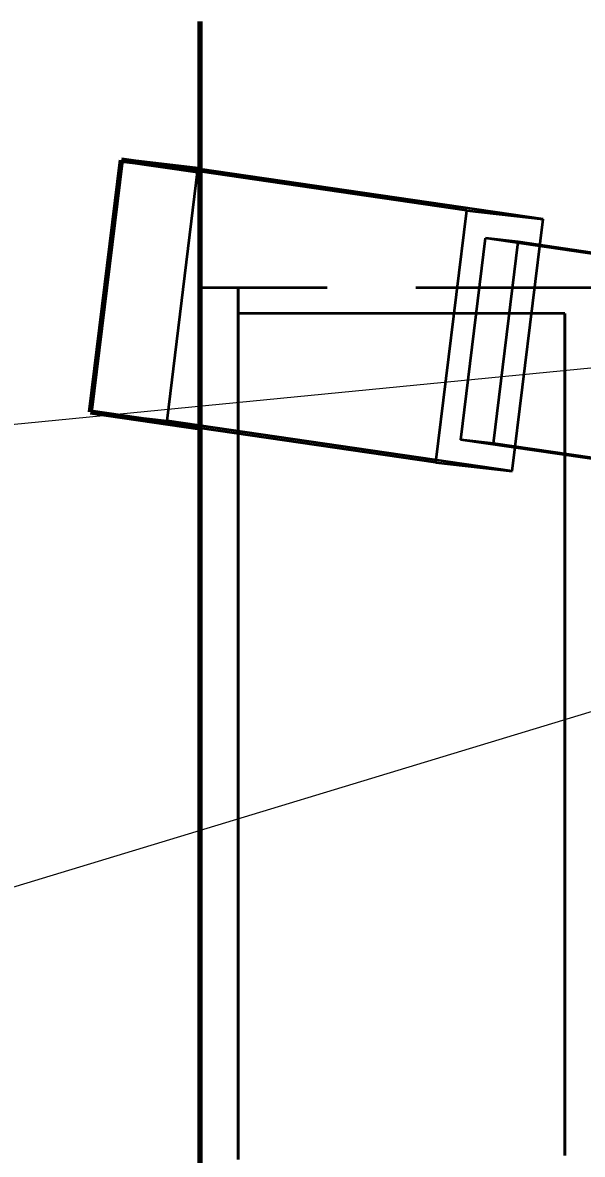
# Model space of a CAD drawing. Header units: millimetres. Extents: x 0 to 2382, y 0 to 420.
# Drawn here: x 132 to 136.41, y 239.77 to 248.69 of the extents above; entities that cross this region are included whole.
import ezdxf

# ---------------------------------------------------------------- set-up
doc = ezdxf.new("R2010")
doc.units = ezdxf.units.MM
doc.linetypes.add('IRAM-E-TRAZOS', pattern=[5, 4, -1])
for name, color, linetype, lineweight in [('01-VISIBLE', 7, 'CONTINUOUS', 70), ('02-OCULTA', 4, 'IRAM-E-TRAZOS', 35), ('04-COTA', 3, 'CONTINUOUS', 18), ('08-FINA', 5, 'CONTINUOUS', 18)]:
    doc.layers.add(name, color=color, linetype=linetype, lineweight=lineweight)
doc.styles.add('ISO3098', font='isocpeur.ttf')
doc.dimstyles.new('FLAMA-IRAM', dxfattribs={"dimtxt": 3.5, "dimasz": 3.5, "dimexe": 2, "dimexo": 1.5, "dimgap": 1, "dimtad": 1, "dimdec": 1, "dimtxsty": 'ISO3098', "dimblk": 'IRAM_FLECHA', "dimblk1": 'IRAM_FLECHA', "dimblk2": 'IRAM_FLECHA', "dimcen": 2.5, "dimclrd": 256, "dimclre": 256, "dimclrt": 256, "dimazin": 3, "dimtfac": 1, "dimtmove": 0, "dimatfit": 3, "dimlwd": 18, "dimlwe": 18})

# ---------------------------------------------------------------- blocks, each defined once
blk = doc.blocks.new('IRAM_FLECHA')
blk.add_solid([(0, 0), (-1, 0.125), (-1, -0.125)])

msp = doc.modelspace()

# ---------------------------------------------------------------- linework, layer by layer
at = {"layer": '01-VISIBLE'}
for p, q in [((132.5364, 245.6216), (132.7801, 247.6065)), ((133.4, 247.5163), (132.7801, 247.6065)), ((132.7801, 247.6065), (133.3823, 247.5371)), ((133.4, 247.5346), (133.3823, 247.5371)), ((133.4, 245.4959), (132.5364, 245.6216))]:
    msp.add_line(p, q, dxfattribs=at)
msp.add_lwpolyline([(133.4, 239.6875), (133.4, 239.775), (133.4, 239.8625), (133.4, 239.95), (133.4, 240.0375), (133.4, 240.125), (133.4, 240.2125), (133.4, 240.3), (133.4, 240.3875), (133.4, 240.475), (133.4, 240.5625), (133.4, 240.65), (133.4, 240.7375), (133.4, 240.825), (133.4, 240.9125), (133.4, 241), (133.4, 241.0875), (133.4, 241.175), (133.4, 241.2625), (133.4, 241.35), (133.4, 241.4375), (133.4, 241.525), (133.4, 241.6125), (133.4, 241.7), (133.4, 241.7875), (133.4, 241.875), (133.4, 241.9625), (133.4, 242.05), (133.4, 242.1375), (133.4, 242.225), (133.4, 242.3125), (133.4, 242.4), (133.4, 242.4875), (133.4, 242.575), (133.4, 242.6625), (133.4, 242.75), (133.4, 242.8375), (133.4, 242.925), (133.4, 243.0125), (133.4, 243.1), (133.4, 243.1875), (133.4, 243.275), (133.4, 243.3625), (133.4, 243.45), (133.4, 243.5375), (133.4, 243.625), (133.4, 243.7125), (133.4, 243.8), (133.4, 243.8875), (133.4, 243.975), (133.4, 244.0625), (133.4, 244.15), (133.4, 244.2375), (133.4, 244.325), (133.4, 244.4125), (133.4, 244.5), (133.4, 244.5875), (133.4, 244.675), (133.4, 244.7625), (133.4, 244.85), (133.4, 244.9375), (133.4, 245.025), (133.4, 245.1125), (133.4, 245.2), (133.4, 245.2875), (133.4, 245.375), (133.4, 245.4625), (133.4, 245.55), (133.4, 245.6375), (133.4, 245.725), (133.4, 245.8125), (133.4, 245.9), (133.4, 245.9875), (133.4, 246.075), (133.4, 246.1625), (133.4, 246.25), (133.4, 246.3375), (133.4, 246.425), (133.4, 246.5125), (133.4, 246.6), (133.4, 246.6875), (133.4, 246.775), (133.4, 246.8625), (133.4, 246.95), (133.4, 247.0375), (133.4, 247.125), (133.4, 247.2125), (133.4, 247.3), (133.4, 247.3875), (133.4, 247.475), (133.4, 247.5625), (133.4, 247.65), (133.4, 247.7375), (133.4, 247.825), (133.4, 247.9125), (133.4, 248), (133.4, 248.0875), (133.4, 248.175), (133.4, 248.2625), (133.4, 248.35), (133.4, 248.4375), (133.4, 248.525), (133.4, 248.6125), (133.4, 248.7)], dxfattribs=at)
at = {"layer": '02-OCULTA'}
for p, q in [((133.1386, 245.5522), (133.3823, 247.5371)), ((136.1043, 247.1409), (133.4, 247.5346)), ((135.5021, 247.2102), (133.4, 247.5163)), ((135.2584, 245.2253), (135.5021, 247.2102)), ((135.5021, 247.2102), (136.1043, 247.1409)), ((135.8606, 245.1559), (136.1043, 247.1409)), ((135.4548, 245.404), (135.6498, 246.9919)), ((138.1243, 246.6317), (135.6498, 246.9919)), ((135.9079, 246.9622), (135.6498, 246.9919)), ((135.7129, 245.3742), (135.9079, 246.9622)), ((138.3824, 246.6019), (135.9079, 246.9622)), ((139.4, 246.6), (133.4, 246.6)), ((139.1, 246.6), (133.7, 246.6)), ((136.275, 246.4), (133.7, 246.4)), ((132.5364, 245.6216), (133.1386, 245.5522)), ((135.8606, 245.1559), (133.1386, 245.5522)), ((135.2584, 245.2253), (133.4, 245.4959)), ((137.9294, 245.0437), (135.4548, 245.404)), ((135.7129, 245.3742), (135.4548, 245.404)), ((138.1875, 245.014), (135.7129, 245.3742)), ((135.2584, 245.2253), (135.8606, 245.1559))]:
    msp.add_line(p, q, dxfattribs=at)
for points in [[(133.4, 248.7), (133.4, 248.6125), (133.4, 248.525), (133.4, 248.4375), (133.4, 248.35), (133.4, 248.2625), (133.4, 248.175), (133.4, 248.0875), (133.4, 248), (133.4, 247.9125), (133.4, 247.825), (133.4, 247.7375), (133.4, 247.65), (133.4, 247.5625), (133.4, 247.475), (133.4, 247.3875), (133.4, 247.3), (133.4, 247.2125), (133.4, 247.125), (133.4, 247.0375), (133.4, 246.95), (133.4, 246.8625), (133.4, 246.775), (133.4, 246.6875), (133.4, 246.6), (133.4, 246.5125), (133.4, 246.425), (133.4, 246.3375), (133.4, 246.25), (133.4, 246.1625), (133.4, 246.075), (133.4, 245.9875), (133.4, 245.9), (133.4, 245.8125), (133.4, 245.725), (133.4, 245.6375), (133.4, 245.55), (133.4, 245.4625), (133.4, 245.375), (133.4, 245.2875), (133.4, 245.2), (133.4, 245.1125), (133.4, 245.025), (133.4, 244.9375), (133.4, 244.85), (133.4, 244.7625), (133.4, 244.675), (133.4, 244.5875), (133.4, 244.5), (133.4, 244.4125), (133.4, 244.325), (133.4, 244.2375), (133.4, 244.15), (133.4, 244.0625), (133.4, 243.975), (133.4, 243.8875), (133.4, 243.8), (133.4, 243.7125), (133.4, 243.625), (133.4, 243.5375), (133.4, 243.45), (133.4, 243.3625), (133.4, 243.275), (133.4, 243.1875), (133.4, 243.1), (133.4, 243.0125), (133.4, 242.925), (133.4, 242.8375), (133.4, 242.75), (133.4, 242.6625), (133.4, 242.575), (133.4, 242.4875), (133.4, 242.4), (133.4, 242.3125), (133.4, 242.225), (133.4, 242.1375), (133.4, 242.05), (133.4, 241.9625), (133.4, 241.875), (133.4, 241.7875), (133.4, 241.7), (133.4, 241.6125), (133.4, 241.525), (133.4, 241.4375), (133.4, 241.35), (133.4, 241.2625), (133.4, 241.175), (133.4, 241.0875), (133.4, 241), (133.4, 240.9125), (133.4, 240.825), (133.4, 240.7375), (133.4, 240.65), (133.4, 240.5625), (133.4, 240.475), (133.4, 240.3875), (133.4, 240.3), (133.4, 240.2125), (133.4, 240.125), (133.4, 240.0375), (133.4, 239.95), (133.4, 239.8625), (133.4, 239.775), (133.4, 239.6875)], [(133.4, 239.733), (133.4, 239.796), (133.4, 239.859), (133.4, 239.922), (133.4, 239.985), (133.4, 240.048), (133.4, 240.111), (133.4, 240.174), (133.4, 240.237), (133.4, 240.3), (133.4, 240.363), (133.4, 240.426), (133.4, 240.489), (133.4, 240.552), (133.4, 240.615), (133.4, 240.678), (133.4, 240.741), (133.4, 240.804), (133.4, 240.867), (133.4, 240.93), (133.4, 240.993), (133.4, 241.056), (133.4, 241.119), (133.4, 241.182), (133.4, 241.245), (133.4, 241.308), (133.4, 241.371), (133.4, 241.434), (133.4, 241.497), (133.4, 241.56), (133.4, 241.623), (133.4, 241.686), (133.4, 241.749), (133.4, 241.812), (133.4, 241.875), (133.4, 241.938), (133.4, 242.001), (133.4, 242.064), (133.4, 242.127), (133.4, 242.19), (133.4, 242.253), (133.4, 242.316), (133.4, 242.379), (133.4, 242.442), (133.4, 242.505), (133.4, 242.568), (133.4, 242.631), (133.4, 242.694), (133.4, 242.757), (133.4, 242.82), (133.4, 242.883), (133.4, 242.946), (133.4, 243.009), (133.4, 243.072), (133.4, 243.135), (133.4, 243.198), (133.4, 243.261), (133.4, 243.324), (133.4, 243.387), (133.4, 243.45), (133.4, 243.513), (133.4, 243.576), (133.4, 243.639), (133.4, 243.702), (133.4, 243.765), (133.4, 243.828), (133.4, 243.891), (133.4, 243.954), (133.4, 244.017), (133.4, 244.08), (133.4, 244.143), (133.4, 244.206), (133.4, 244.269), (133.4, 244.332), (133.4, 244.395), (133.4, 244.458), (133.4, 244.521), (133.4, 244.584), (133.4, 244.647), (133.4, 244.71), (133.4, 244.773), (133.4, 244.836), (133.4, 244.899), (133.4, 244.962), (133.4, 245.025), (133.4, 245.088), (133.4, 245.151), (133.4, 245.214), (133.4, 245.277), (133.4, 245.34), (133.4, 245.403), (133.4, 245.466), (133.4, 245.529), (133.4, 245.592), (133.4, 245.655), (133.4, 245.718), (133.4, 245.781), (133.4, 245.844), (133.4, 245.907), (133.4, 245.97), (133.4, 246.033), (133.4, 246.096), (133.4, 246.159), (133.4, 246.222), (133.4, 246.285), (133.4, 246.348), (133.4, 246.411), (133.4, 246.474), (133.4, 246.537), (133.4, 246.6)], [(133.4, 246.6), (133.4, 246.537), (133.4, 246.474), (133.4, 246.411), (133.4, 246.348), (133.4, 246.285), (133.4, 246.222), (133.4, 246.159), (133.4, 246.096), (133.4, 246.033), (133.4, 245.97), (133.4, 245.907), (133.4, 245.844), (133.4, 245.781), (133.4, 245.718), (133.4, 245.655), (133.4, 245.592), (133.4, 245.529), (133.4, 245.466), (133.4, 245.403), (133.4, 245.34), (133.4, 245.277), (133.4, 245.214), (133.4, 245.151), (133.4, 245.088), (133.4, 245.025), (133.4, 244.962), (133.4, 244.899), (133.4, 244.836), (133.4, 244.773), (133.4, 244.71), (133.4, 244.647), (133.4, 244.584), (133.4, 244.521), (133.4, 244.458), (133.4, 244.395), (133.4, 244.332), (133.4, 244.269), (133.4, 244.206), (133.4, 244.143), (133.4, 244.08), (133.4, 244.017), (133.4, 243.954), (133.4, 243.891), (133.4, 243.828), (133.4, 243.765), (133.4, 243.702), (133.4, 243.639), (133.4, 243.576), (133.4, 243.513), (133.4, 243.45), (133.4, 243.387), (133.4, 243.324), (133.4, 243.261), (133.4, 243.198), (133.4, 243.135), (133.4, 243.072), (133.4, 243.009), (133.4, 242.946), (133.4, 242.883), (133.4, 242.82), (133.4, 242.757), (133.4, 242.694), (133.4, 242.631), (133.4, 242.568), (133.4, 242.505), (133.4, 242.442), (133.4, 242.379), (133.4, 242.316), (133.4, 242.253), (133.4, 242.19), (133.4, 242.127), (133.4, 242.064), (133.4, 242.001), (133.4, 241.938), (133.4, 241.875), (133.4, 241.812), (133.4, 241.749), (133.4, 241.686), (133.4, 241.623), (133.4, 241.56), (133.4, 241.497), (133.4, 241.434), (133.4, 241.371), (133.4, 241.308), (133.4, 241.245), (133.4, 241.182), (133.4, 241.119), (133.4, 241.056), (133.4, 240.993), (133.4, 240.93), (133.4, 240.867), (133.4, 240.804), (133.4, 240.741), (133.4, 240.678), (133.4, 240.615), (133.4, 240.552), (133.4, 240.489), (133.4, 240.426), (133.4, 240.363), (133.4, 240.3), (133.4, 240.237), (133.4, 240.174), (133.4, 240.111), (133.4, 240.048), (133.4, 239.985), (133.4, 239.922), (133.4, 239.859), (133.4, 239.796), (133.4, 239.733)], [(133.7, 239.733), (133.7, 239.796), (133.7, 239.859), (133.7, 239.922), (133.7, 239.985), (133.7, 240.048), (133.7, 240.111), (133.7, 240.174), (133.7, 240.237), (133.7, 240.3), (133.7, 240.363), (133.7, 240.426), (133.7, 240.489), (133.7, 240.552), (133.7, 240.615), (133.7, 240.678), (133.7, 240.741), (133.7, 240.804), (133.7, 240.867), (133.7, 240.93), (133.7, 240.993), (133.7, 241.056), (133.7, 241.119), (133.7, 241.182), (133.7, 241.245), (133.7, 241.308), (133.7, 241.371), (133.7, 241.434), (133.7, 241.497), (133.7, 241.56), (133.7, 241.623), (133.7, 241.686), (133.7, 241.749), (133.7, 241.812), (133.7, 241.875), (133.7, 241.938), (133.7, 242.001), (133.7, 242.064), (133.7, 242.127), (133.7, 242.19), (133.7, 242.253), (133.7, 242.316), (133.7, 242.379), (133.7, 242.442), (133.7, 242.505), (133.7, 242.568), (133.7, 242.631), (133.7, 242.694), (133.7, 242.757), (133.7, 242.82), (133.7, 242.883), (133.7, 242.946), (133.7, 243.009), (133.7, 243.072), (133.7, 243.135), (133.7, 243.198), (133.7, 243.261), (133.7, 243.324), (133.7, 243.387), (133.7, 243.45), (133.7, 243.513), (133.7, 243.576), (133.7, 243.639), (133.7, 243.702), (133.7, 243.765), (133.7, 243.828), (133.7, 243.891), (133.7, 243.954), (133.7, 244.017), (133.7, 244.08), (133.7, 244.143), (133.7, 244.206), (133.7, 244.269), (133.7, 244.332), (133.7, 244.395), (133.7, 244.458), (133.7, 244.521), (133.7, 244.584), (133.7, 244.647), (133.7, 244.71), (133.7, 244.773), (133.7, 244.836), (133.7, 244.899), (133.7, 244.962), (133.7, 245.025), (133.7, 245.088), (133.7, 245.151), (133.7, 245.214), (133.7, 245.277), (133.7, 245.34), (133.7, 245.403), (133.7, 245.466), (133.7, 245.529), (133.7, 245.592), (133.7, 245.655), (133.7, 245.718), (133.7, 245.781), (133.7, 245.844), (133.7, 245.907), (133.7, 245.97), (133.7, 246.033), (133.7, 246.096), (133.7, 246.159), (133.7, 246.222), (133.7, 246.285), (133.7, 246.348), (133.7, 246.411), (133.7, 246.474), (133.7, 246.537), (133.7, 246.6)], [(133.7, 246.6), (133.7, 246.537), (133.7, 246.474), (133.7, 246.411), (133.7, 246.348), (133.7, 246.285), (133.7, 246.222), (133.7, 246.159), (133.7, 246.096), (133.7, 246.033), (133.7, 245.97), (133.7, 245.907), (133.7, 245.844), (133.7, 245.781), (133.7, 245.718), (133.7, 245.655), (133.7, 245.592), (133.7, 245.529), (133.7, 245.466), (133.7, 245.403), (133.7, 245.34), (133.7, 245.277), (133.7, 245.214), (133.7, 245.151), (133.7, 245.088), (133.7, 245.025), (133.7, 244.962), (133.7, 244.899), (133.7, 244.836), (133.7, 244.773), (133.7, 244.71), (133.7, 244.647), (133.7, 244.584), (133.7, 244.521), (133.7, 244.458), (133.7, 244.395), (133.7, 244.332), (133.7, 244.269), (133.7, 244.206), (133.7, 244.143), (133.7, 244.08), (133.7, 244.017), (133.7, 243.954), (133.7, 243.891), (133.7, 243.828), (133.7, 243.765), (133.7, 243.702), (133.7, 243.639), (133.7, 243.576), (133.7, 243.513), (133.7, 243.45), (133.7, 243.387), (133.7, 243.324), (133.7, 243.261), (133.7, 243.198), (133.7, 243.135), (133.7, 243.072), (133.7, 243.009), (133.7, 242.946), (133.7, 242.883), (133.7, 242.82), (133.7, 242.757), (133.7, 242.694), (133.7, 242.631), (133.7, 242.568), (133.7, 242.505), (133.7, 242.442), (133.7, 242.379), (133.7, 242.316), (133.7, 242.253), (133.7, 242.19), (133.7, 242.127), (133.7, 242.064), (133.7, 242.001), (133.7, 241.938), (133.7, 241.875), (133.7, 241.812), (133.7, 241.749), (133.7, 241.686), (133.7, 241.623), (133.7, 241.56), (133.7, 241.497), (133.7, 241.434), (133.7, 241.371), (133.7, 241.308), (133.7, 241.245), (133.7, 241.182), (133.7, 241.119), (133.7, 241.056), (133.7, 240.993), (133.7, 240.93), (133.7, 240.867), (133.7, 240.804), (133.7, 240.741), (133.7, 240.678), (133.7, 240.615), (133.7, 240.552), (133.7, 240.489), (133.7, 240.426), (133.7, 240.363), (133.7, 240.3), (133.7, 240.237), (133.7, 240.174), (133.7, 240.111), (133.7, 240.048), (133.7, 239.985), (133.7, 239.922), (133.7, 239.859), (133.7, 239.796), (133.7, 239.733)], [(133.7, 239.766), (133.7, 239.828), (133.7, 239.89), (133.7, 239.952), (133.7, 240.014), (133.7, 240.076), (133.7, 240.138), (133.7, 240.2), (133.7, 240.262), (133.7, 240.324), (133.7, 240.386), (133.7, 240.448), (133.7, 240.51), (133.7, 240.572), (133.7, 240.634), (133.7, 240.696), (133.7, 240.758), (133.7, 240.82), (133.7, 240.882), (133.7, 240.944), (133.7, 241.006), (133.7, 241.068), (133.7, 241.13), (133.7, 241.192), (133.7, 241.254), (133.7, 241.316), (133.7, 241.378), (133.7, 241.44), (133.7, 241.502), (133.7, 241.564), (133.7, 241.626), (133.7, 241.688), (133.7, 241.75), (133.7, 241.812), (133.7, 241.874), (133.7, 241.936), (133.7, 241.998), (133.7, 242.06), (133.7, 242.122), (133.7, 242.184), (133.7, 242.246), (133.7, 242.308), (133.7, 242.37), (133.7, 242.432), (133.7, 242.494), (133.7, 242.556), (133.7, 242.618), (133.7, 242.68), (133.7, 242.742), (133.7, 242.804), (133.7, 242.866), (133.7, 242.928), (133.7, 242.99), (133.7, 243.052), (133.7, 243.114), (133.7, 243.176), (133.7, 243.238), (133.7, 243.3), (133.7, 243.362), (133.7, 243.424), (133.7, 243.486), (133.7, 243.548), (133.7, 243.61), (133.7, 243.672), (133.7, 243.734), (133.7, 243.796), (133.7, 243.858), (133.7, 243.92), (133.7, 243.982), (133.7, 244.044), (133.7, 244.106), (133.7, 244.168), (133.7, 244.23), (133.7, 244.292), (133.7, 244.354), (133.7, 244.416), (133.7, 244.478), (133.7, 244.54), (133.7, 244.602), (133.7, 244.664), (133.7, 244.726), (133.7, 244.788), (133.7, 244.85), (133.7, 244.912), (133.7, 244.974), (133.7, 245.036), (133.7, 245.098), (133.7, 245.16), (133.7, 245.222), (133.7, 245.284), (133.7, 245.346), (133.7, 245.408), (133.7, 245.47), (133.7, 245.532), (133.7, 245.594), (133.7, 245.656), (133.7, 245.718), (133.7, 245.78), (133.7, 245.842), (133.7, 245.904), (133.7, 245.966), (133.7, 246.028), (133.7, 246.09), (133.7, 246.152), (133.7, 246.214), (133.7, 246.276), (133.7, 246.338), (133.7, 246.4)], [(133.7, 246.4), (133.7, 246.338), (133.7, 246.276), (133.7, 246.214), (133.7, 246.152), (133.7, 246.09), (133.7, 246.028), (133.7, 245.966), (133.7, 245.904), (133.7, 245.842), (133.7, 245.78), (133.7, 245.718), (133.7, 245.656), (133.7, 245.594), (133.7, 245.532), (133.7, 245.47), (133.7, 245.408), (133.7, 245.346), (133.7, 245.284), (133.7, 245.222), (133.7, 245.16), (133.7, 245.098), (133.7, 245.036), (133.7, 244.974), (133.7, 244.912), (133.7, 244.85), (133.7, 244.788), (133.7, 244.726), (133.7, 244.664), (133.7, 244.602), (133.7, 244.54), (133.7, 244.478), (133.7, 244.416), (133.7, 244.354), (133.7, 244.292), (133.7, 244.23), (133.7, 244.168), (133.7, 244.106), (133.7, 244.044), (133.7, 243.982), (133.7, 243.92), (133.7, 243.858), (133.7, 243.796), (133.7, 243.734), (133.7, 243.672), (133.7, 243.61), (133.7, 243.548), (133.7, 243.486), (133.7, 243.424), (133.7, 243.362), (133.7, 243.3), (133.7, 243.238), (133.7, 243.176), (133.7, 243.114), (133.7, 243.052), (133.7, 242.99), (133.7, 242.928), (133.7, 242.866), (133.7, 242.804), (133.7, 242.742), (133.7, 242.68), (133.7, 242.618), (133.7, 242.556), (133.7, 242.494), (133.7, 242.432), (133.7, 242.37), (133.7, 242.308), (133.7, 242.246), (133.7, 242.184), (133.7, 242.122), (133.7, 242.06), (133.7, 241.998), (133.7, 241.936), (133.7, 241.874), (133.7, 241.812), (133.7, 241.75), (133.7, 241.688), (133.7, 241.626), (133.7, 241.564), (133.7, 241.502), (133.7, 241.44), (133.7, 241.378), (133.7, 241.316), (133.7, 241.254), (133.7, 241.192), (133.7, 241.13), (133.7, 241.068), (133.7, 241.006), (133.7, 240.944), (133.7, 240.882), (133.7, 240.82), (133.7, 240.758), (133.7, 240.696), (133.7, 240.634), (133.7, 240.572), (133.7, 240.51), (133.7, 240.448), (133.7, 240.386), (133.7, 240.324), (133.7, 240.262), (133.7, 240.2), (133.7, 240.138), (133.7, 240.076), (133.7, 240.014), (133.7, 239.952), (133.7, 239.89), (133.7, 239.828), (133.7, 239.766)], [(136.275, 239.766), (136.275, 239.828), (136.275, 239.89), (136.275, 239.952), (136.275, 240.014), (136.275, 240.076), (136.275, 240.138), (136.275, 240.2), (136.275, 240.262), (136.275, 240.324), (136.275, 240.386), (136.275, 240.448), (136.275, 240.51), (136.275, 240.572), (136.275, 240.634), (136.275, 240.696), (136.275, 240.758), (136.275, 240.82), (136.275, 240.882), (136.275, 240.944), (136.275, 241.006), (136.275, 241.068), (136.275, 241.13), (136.275, 241.192), (136.275, 241.254), (136.275, 241.316), (136.275, 241.378), (136.275, 241.44), (136.275, 241.502), (136.275, 241.564), (136.275, 241.626), (136.275, 241.688), (136.275, 241.75), (136.275, 241.812), (136.275, 241.874), (136.275, 241.936), (136.275, 241.998), (136.275, 242.06), (136.275, 242.122), (136.275, 242.184), (136.275, 242.246), (136.275, 242.308), (136.275, 242.37), (136.275, 242.432), (136.275, 242.494), (136.275, 242.556), (136.275, 242.618), (136.275, 242.68), (136.275, 242.742), (136.275, 242.804), (136.275, 242.866), (136.275, 242.928), (136.275, 242.99), (136.275, 243.052), (136.275, 243.114), (136.275, 243.176), (136.275, 243.238), (136.275, 243.3), (136.275, 243.362), (136.275, 243.424), (136.275, 243.486), (136.275, 243.548), (136.275, 243.61), (136.275, 243.672), (136.275, 243.734), (136.275, 243.796), (136.275, 243.858), (136.275, 243.92), (136.275, 243.982), (136.275, 244.044), (136.275, 244.106), (136.275, 244.168), (136.275, 244.23), (136.275, 244.292), (136.275, 244.354), (136.275, 244.416), (136.275, 244.478), (136.275, 244.54), (136.275, 244.602), (136.275, 244.664), (136.275, 244.726), (136.275, 244.788), (136.275, 244.85), (136.275, 244.912), (136.275, 244.974), (136.275, 245.036), (136.275, 245.098), (136.275, 245.16), (136.275, 245.222), (136.275, 245.284), (136.275, 245.346), (136.275, 245.408), (136.275, 245.47), (136.275, 245.532), (136.275, 245.594), (136.275, 245.656), (136.275, 245.718), (136.275, 245.78), (136.275, 245.842), (136.275, 245.904), (136.275, 245.966), (136.275, 246.028), (136.275, 246.09), (136.275, 246.152), (136.275, 246.214), (136.275, 246.276), (136.275, 246.338), (136.275, 246.4)], [(136.275, 246.4), (136.275, 246.338), (136.275, 246.276), (136.275, 246.214), (136.275, 246.152), (136.275, 246.09), (136.275, 246.028), (136.275, 245.966), (136.275, 245.904), (136.275, 245.842), (136.275, 245.78), (136.275, 245.718), (136.275, 245.656), (136.275, 245.594), (136.275, 245.532), (136.275, 245.47), (136.275, 245.408), (136.275, 245.346), (136.275, 245.284), (136.275, 245.222), (136.275, 245.16), (136.275, 245.098), (136.275, 245.036), (136.275, 244.974), (136.275, 244.912), (136.275, 244.85), (136.275, 244.788), (136.275, 244.726), (136.275, 244.664), (136.275, 244.602), (136.275, 244.54), (136.275, 244.478), (136.275, 244.416), (136.275, 244.354), (136.275, 244.292), (136.275, 244.23), (136.275, 244.168), (136.275, 244.106), (136.275, 244.044), (136.275, 243.982), (136.275, 243.92), (136.275, 243.858), (136.275, 243.796), (136.275, 243.734), (136.275, 243.672), (136.275, 243.61), (136.275, 243.548), (136.275, 243.486), (136.275, 243.424), (136.275, 243.362), (136.275, 243.3), (136.275, 243.238), (136.275, 243.176), (136.275, 243.114), (136.275, 243.052), (136.275, 242.99), (136.275, 242.928), (136.275, 242.866), (136.275, 242.804), (136.275, 242.742), (136.275, 242.68), (136.275, 242.618), (136.275, 242.556), (136.275, 242.494), (136.275, 242.432), (136.275, 242.37), (136.275, 242.308), (136.275, 242.246), (136.275, 242.184), (136.275, 242.122), (136.275, 242.06), (136.275, 241.998), (136.275, 241.936), (136.275, 241.874), (136.275, 241.812), (136.275, 241.75), (136.275, 241.688), (136.275, 241.626), (136.275, 241.564), (136.275, 241.502), (136.275, 241.44), (136.275, 241.378), (136.275, 241.316), (136.275, 241.254), (136.275, 241.192), (136.275, 241.13), (136.275, 241.068), (136.275, 241.006), (136.275, 240.944), (136.275, 240.882), (136.275, 240.82), (136.275, 240.758), (136.275, 240.696), (136.275, 240.634), (136.275, 240.572), (136.275, 240.51), (136.275, 240.448), (136.275, 240.386), (136.275, 240.324), (136.275, 240.262), (136.275, 240.2), (136.275, 240.138), (136.275, 240.076), (136.275, 240.014), (136.275, 239.952), (136.275, 239.89), (136.275, 239.828), (136.275, 239.766)]]:
    msp.add_lwpolyline(points, dxfattribs=at)
at = {"layer": '08-FINA'}
for p, q in [((104.981, 242.8895), (137.7648, 246.0973)), ((104.8277, 233.6612), (144.6734, 245.7492))]:
    msp.add_line(p, q, dxfattribs=at)

# ---------------------------------------------------------------- dimensions: what is measured, and where the dimension line sits
at = {"layer": '04-COTA'}
msp.add_linear_dim(base=(121, 216.5), p1=(140, 216.5), p2=(156.5, 313.7382), angle=90, dimstyle='FLAMA-IRAM', override={"dimlfac": 10}, dxfattribs=at).render()

doc.saveas('drawing.dxf')
